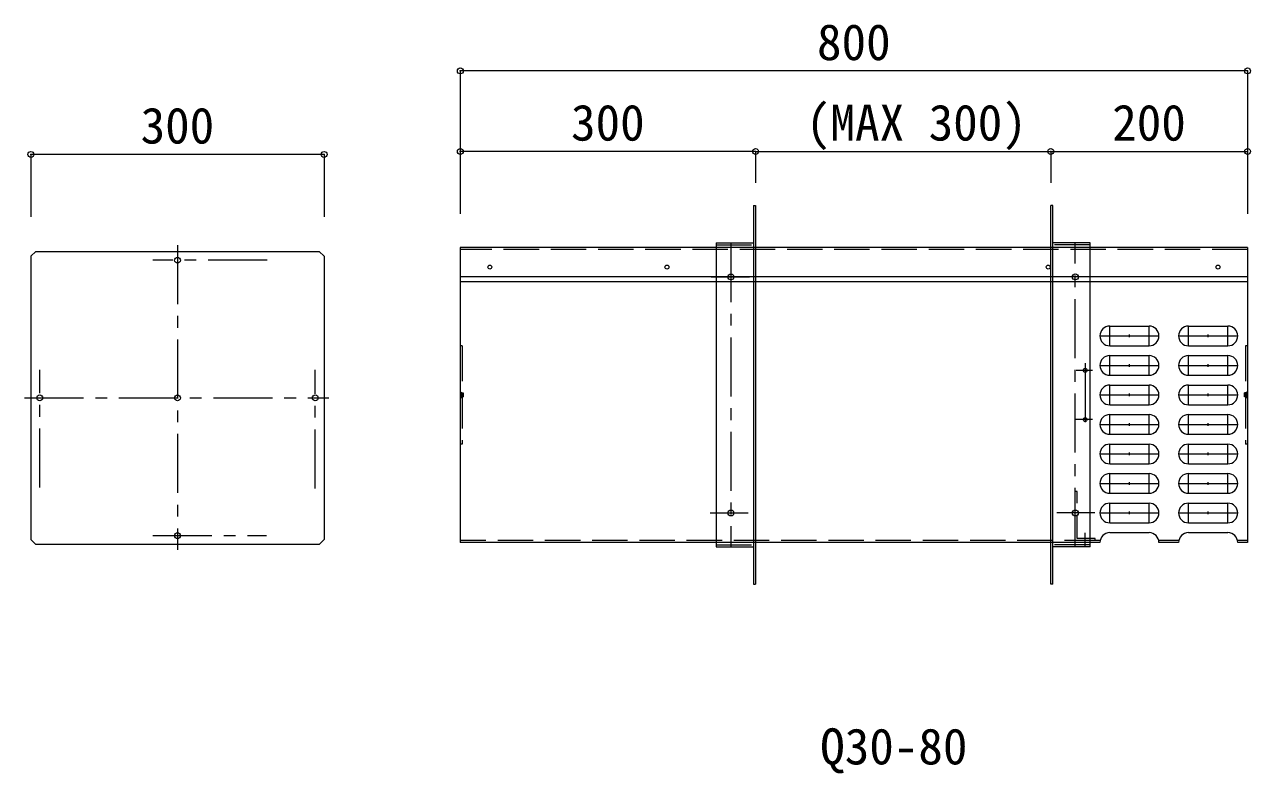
# Model space of a CAD drawing. Units: millimetres at full size; details may follow other scales. Extents: x -7455 to 7419, y -2549 to 3457.
# Drawn here: x 5510 to 6755, y 1874 to 2635 of the extents above; entities that cross this region are included whole.
import ezdxf
from ezdxf.enums import TextEntityAlignment as Align

# ---------------------------------------------------------------- set-up
doc = ezdxf.new("R2010")
doc.units = ezdxf.units.MM
doc.header["$LTSCALE"] = 12
doc.header["$PDMODE"] = 32
doc.header["$PDSIZE"] = 6
for name, pattern in [('CHAIN1', [8, 5, -1, 1, -1]), ('DASHED2', [3, 2, -1]), ('DASHED3', [4, 3, -1])]:
    doc.linetypes.add(name, pattern=pattern)
doc.layers.add('0-1_側面板', color=7, linetype='Continuous', lineweight=5)
doc.layers.add('0-8', color=4, linetype='Continuous', lineweight=5)
doc.styles.add('ＭＳ 明朝', font='')
doc.styles.get('ＭＳ 明朝').set_extended_font_data('MS Mincho')

msp = doc.modelspace()

# ---------------------------------------------------------------- linework, layer by layer
at = {"layer": '0-1_側面板'}
for p, q in [((6252.49, 2451.32), (6252.49, 2066.32)), ((6552.49, 2066.32), (6552.49, 2451.32)), ((6554.49, 2066.32), (6554.49, 2451.32)), ((5516.08, 2399.82), (5521.08, 2404.82)), ((5521.08, 2404.82), (5809.08, 2404.82)), ((5809.08, 2404.82), (5814.08, 2399.82)), ((5952.49, 2408.82), (5952.49, 2378.82)), ((6752.49, 2408.82), (5952.49, 2408.82)), ((6212.49, 2413.32), (6212.49, 2104.32)), ((6212.49, 2413.32), (6250.49, 2413.32)), ((6592.49, 2413.32), (6554.49, 2413.32)), ((6592.49, 2104.32), (6592.49, 2413.32)), ((6752.49, 2408.82), (6752.49, 2378.82)), ((5516.08, 2399.82), (5516.08, 2111.82)), ((5814.08, 2399.82), (5814.08, 2111.82)), ((5952.49, 2398.82), (5952.49, 2108.82)), ((6752.49, 2398.82), (6752.49, 2108.82)), ((6752.49, 2378.82), (5952.49, 2378.82)), ((6752.49, 2373.82), (5952.49, 2373.82)), ((6612.49, 2328.82), (6652.49, 2328.82)), ((6692.49, 2328.82), (6732.49, 2328.82)), ((6612.49, 2308.82), (6652.49, 2308.82)), ((6692.49, 2308.82), (6732.49, 2308.82)), ((6612.49, 2298.82), (6652.49, 2298.82)), ((6692.49, 2298.82), (6732.49, 2298.82)), ((6612.49, 2278.82), (6652.49, 2278.82)), ((6612.49, 2268.82), (6652.49, 2268.82)), ((6692.49, 2278.82), (6732.49, 2278.82)), ((6692.49, 2268.82), (6732.49, 2268.82)), ((5952.49, 2261.82), (5952.49, 2255.82)), ((5952.49, 2255.82), (5953.49, 2255.82)), ((5954.49, 2260.82), (5955.49, 2260.82)), ((5954.49, 2256.82), (5955.49, 2256.82)), ((5955.49, 2260.82), (5955.49, 2256.82)), ((6749.49, 2256.82), (6749.49, 2260.82)), ((6750.49, 2260.82), (6749.49, 2260.82)), ((6750.49, 2256.82), (6749.49, 2256.82)), ((6752.49, 2261.82), (6751.49, 2261.82)), ((6752.49, 2255.82), (6752.49, 2261.82)), ((6612.49, 2248.82), (6652.49, 2248.82)), ((6692.49, 2248.82), (6732.49, 2248.82)), ((6612.49, 2238.82), (6652.49, 2238.82)), ((6692.49, 2238.82), (6732.49, 2238.82)), ((6612.49, 2218.82), (6652.49, 2218.82)), ((6692.49, 2218.82), (6732.49, 2218.82)), ((6612.49, 2208.82), (6652.49, 2208.82)), ((6692.49, 2208.82), (6732.49, 2208.82)), ((6612.49, 2188.82), (6652.49, 2188.82)), ((6692.49, 2188.82), (6732.49, 2188.82)), ((6612.49, 2178.82), (6652.49, 2178.82)), ((6692.49, 2178.82), (6732.49, 2178.82)), ((6612.49, 2158.82), (6652.49, 2158.82)), ((6692.49, 2158.82), (6732.49, 2158.82)), ((6612.49, 2148.82), (6652.49, 2148.82)), ((6692.49, 2148.82), (6732.49, 2148.82)), ((6612.49, 2128.82), (6652.49, 2128.82)), ((6612.49, 2118.82), (6652.49, 2118.82)), ((6692.49, 2128.82), (6732.49, 2128.82)), ((6692.49, 2118.82), (6732.49, 2118.82)), ((5516.08, 2111.82), (5521.08, 2106.82)), ((5809.08, 2106.82), (5521.08, 2106.82)), ((5809.08, 2106.82), (5814.08, 2111.82)), ((6602.49, 2108.82), (5952.49, 2108.82)), ((6682.49, 2108.82), (6662.49, 2108.82)), ((6752.49, 2108.82), (6742.49, 2108.82)), ((6212.49, 2104.32), (6250.49, 2104.32)), ((6592.49, 2104.32), (6554.49, 2104.32)), ((6554.49, 2066.32), (6552.49, 2066.32))]:
    msp.add_line(p, q, dxfattribs=at)
at = {"layer": '0-1_側面板', "color": 4, "linetype": 'CHAIN1'}
for p, q in [((5665.08, 2411.17), (5665.08, 2101.39)), ((6227.49, 2413.32), (6227.49, 2104.32)), ((6577.49, 2104.32), (6577.49, 2413.32)), ((5756.18, 2395.82), (5640.09, 2395.82)), ((6207.53, 2378.82), (6246.37, 2378.82)), ((6591.2, 2378.82), (6552.37, 2378.82)), ((6602.49, 2318.82), (6662.49, 2318.82)), ((6612.49, 2308.82), (6612.49, 2328.82)), ((6632.49, 2317.48), (6632.49, 2320.24)), ((6652.49, 2308.82), (6652.49, 2328.82)), ((6682.49, 2318.82), (6742.49, 2318.82)), ((6692.49, 2308.82), (6692.49, 2328.82)), ((6712.49, 2317.48), (6712.49, 2320.24)), ((6732.49, 2308.82), (6732.49, 2328.82)), ((6612.49, 2278.82), (6612.49, 2298.82)), ((6652.49, 2278.82), (6652.49, 2298.82)), ((6692.49, 2278.82), (6692.49, 2298.82)), ((6732.49, 2278.82), (6732.49, 2298.82)), ((5525.08, 2164.71), (5525.08, 2284.34)), ((5805.08, 2163.87), (5805.08, 2284.34)), ((6595.04, 2283.82), (6578.37, 2283.82)), ((6587.49, 2291.06), (6587.49, 2224.26)), ((6602.49, 2288.82), (6662.49, 2288.82)), ((6632.49, 2287.48), (6632.49, 2290.24)), ((6682.49, 2288.82), (6742.49, 2288.82)), ((6712.49, 2287.48), (6712.49, 2290.24)), ((6612.49, 2248.82), (6612.49, 2268.82)), ((6652.49, 2248.82), (6652.49, 2268.82)), ((6692.49, 2248.82), (6692.49, 2268.82)), ((6732.49, 2248.82), (6732.49, 2268.82)), ((5509.62, 2255.82), (5818.85, 2255.82)), ((5952.49, 2258.82), (5955.49, 2258.82)), ((6602.49, 2258.82), (6662.49, 2258.82)), ((6632.49, 2257.48), (6632.49, 2260.24)), ((6682.49, 2258.82), (6742.49, 2258.82)), ((6712.49, 2257.48), (6712.49, 2260.24)), ((6752.49, 2258.82), (6749.49, 2258.82)), ((6595.04, 2233.82), (6577.8, 2233.82)), ((6612.49, 2218.82), (6612.49, 2238.82)), ((6632.49, 2227.48), (6632.49, 2230.24)), ((6652.49, 2218.82), (6652.49, 2238.82)), ((6692.49, 2218.82), (6692.49, 2238.82)), ((6712.49, 2227.48), (6712.49, 2230.24)), ((6732.49, 2218.82), (6732.49, 2238.82)), ((6602.49, 2228.82), (6662.49, 2228.82)), ((6682.49, 2228.82), (6742.49, 2228.82)), ((6612.49, 2188.82), (6612.49, 2208.82)), ((6652.49, 2188.82), (6652.49, 2208.82)), ((6692.49, 2188.82), (6692.49, 2208.82)), ((6732.49, 2188.82), (6732.49, 2208.82)), ((6602.49, 2198.82), (6662.49, 2198.82)), ((6632.49, 2197.48), (6632.49, 2200.24)), ((6682.49, 2198.82), (6742.49, 2198.82)), ((6712.49, 2197.48), (6712.49, 2200.24)), ((6602.49, 2168.82), (6662.49, 2168.82)), ((6612.49, 2158.82), (6612.49, 2178.82)), ((6632.49, 2167.48), (6632.49, 2170.24)), ((6652.49, 2158.82), (6652.49, 2178.82)), ((6682.49, 2168.82), (6742.49, 2168.82)), ((6692.49, 2158.82), (6692.49, 2178.82)), ((6712.49, 2167.48), (6712.49, 2170.24)), ((6732.49, 2158.82), (6732.49, 2178.82)), ((6612.49, 2128.82), (6612.49, 2148.82)), ((6652.49, 2128.82), (6652.49, 2148.82)), ((6692.49, 2128.82), (6692.49, 2148.82)), ((6732.49, 2128.82), (6732.49, 2148.82)), ((6206.28, 2138.82), (6245.11, 2138.82)), ((6597.45, 2138.82), (6558.61, 2138.82)), ((6602.49, 2138.82), (6662.49, 2138.82)), ((6632.49, 2137.48), (6632.49, 2140.24)), ((6682.49, 2138.82), (6742.49, 2138.82)), ((6712.49, 2137.48), (6712.49, 2140.24)), ((5640.09, 2115.82), (5755.57, 2115.82))]:
    msp.add_line(p, q, dxfattribs=at)
at = {"layer": '0-1_側面板', "linetype": 'DASHED3'}
for p, q in [((6752.49, 2406.82), (5952.49, 2406.82)), ((6212.49, 2411.32), (6252.49, 2411.32)), ((6592.49, 2411.32), (6552.49, 2411.32)), ((5954.49, 2308.82), (5952.49, 2308.82)), ((6750.49, 2308.82), (6750.49, 2208.82)), ((6752.49, 2308.82), (6750.49, 2308.82)), ((6752.49, 2208.82), (6750.49, 2208.82)), ((6602.49, 2110.82), (5952.49, 2110.82)), ((6212.49, 2106.32), (6252.49, 2106.32)), ((6592.49, 2106.32), (6552.49, 2106.32)), ((6682.69, 2110.82), (6662.49, 2110.82)), ((6752.49, 2110.82), (6742.29, 2110.82))]:
    msp.add_line(p, q, dxfattribs=at)
at = {"layer": '0-1_側面板', "linetype": 'DASHED2'}
for p, q in [((6577.49, 2110.82), (6577.49, 2160.82)), ((6597.49, 2110.82), (6577.49, 2110.82)), ((6597.49, 2110.82), (6597.49, 2112.82))]:
    msp.add_line(p, q, dxfattribs=at)
at = {"layer": '0-1_側面板', "color": 4, "linetype": 'DASHED2'}
msp.add_line((6587.49, 2104.71), (6587.49, 2118.68), dxfattribs=at)
at = {"layer": '0-1_側面板'}
for points in [[(6250.49, 2451.32), (6250.49, 2066.32), (6252.49, 2066.32)], [(5952.49, 2261.82), (5953.49, 2261.82), (5953.49, 2255.82)], [(6752.49, 2255.82), (6751.49, 2255.82), (6751.49, 2261.82)]]:
    msp.add_lwpolyline(points, dxfattribs=at)
at = {"layer": '0-1_側面板', "linetype": 'DASHED3'}
msp.add_lwpolyline([(5954.49, 2308.82), (5954.49, 2208.82), (5952.49, 2208.82)], dxfattribs=at)
at = {"layer": '0-1_側面板', "linetype": 'DASHED2'}
msp.add_lwpolyline([(6597.49, 2112.82), (6579.49, 2112.82), (6579.49, 2160.82), (6577.49, 2160.82)], dxfattribs=at)
at = {"layer": '0-1_側面板'}
for centre, radius in [((5665.08, 2395.82), 3), ((5982.49, 2388.82), 2), ((5982.49, 2388.82), 2), ((6162.49, 2388.82), 2), ((6162.49, 2388.82), 2), ((6227.49, 2378.82), 3), ((6549.99, 2388.82), 2), ((6549.99, 2388.82), 2), ((6577.49, 2378.82), 3), ((6722.49, 2388.82), 2), ((6722.49, 2388.82), 2), ((6587.49, 2283.82), 2), ((5525.08, 2255.82), 3), ((5665.08, 2255.82), 3), ((5805.08, 2255.82), 3), ((6587.49, 2233.82), 2), ((6227.49, 2138.82), 3), ((6577.49, 2138.82), 3), ((5665.08, 2115.82), 3)]:
    msp.add_circle(centre, radius, dxfattribs=at)
for centre, radius, start, end in [((6612.49, 2318.82), 10, 90, 270), ((6652.49, 2318.82), 10, 270, 90), ((6692.49, 2318.82), 10, 90, 270), ((6732.49, 2318.82), 10, 270, 90), ((6612.49, 2288.82), 10, 90, 270), ((6652.49, 2288.82), 10, 270, 90), ((6692.49, 2288.82), 10, 90, 270), ((6732.49, 2288.82), 10, 270, 90), ((6612.49, 2258.82), 10, 90, 270), ((6652.49, 2258.82), 10, 270, 90), ((6692.49, 2258.82), 10, 90, 270), ((6732.49, 2258.82), 10, 270, 90), ((5954.49, 2261.82), 1, 180, 270), ((5954.49, 2255.82), 1, 90, 180), ((6750.49, 2261.82), 1, 270, 0), ((6750.49, 2255.82), 1, 0, 90), ((6612.49, 2228.82), 10, 90, 270), ((6652.49, 2228.82), 10, 270, 90), ((6692.49, 2228.82), 10, 90, 270), ((6732.49, 2228.82), 10, 270, 90), ((6612.49, 2198.82), 10, 90, 270), ((6652.49, 2198.82), 10, 270, 90), ((6692.49, 2198.82), 10, 90, 270), ((6732.49, 2198.82), 10, 270, 90), ((6612.49, 2168.82), 10, 90, 270), ((6652.49, 2168.82), 10, 270, 90), ((6692.49, 2168.82), 10, 90, 270), ((6732.49, 2168.82), 10, 270, 90), ((6612.49, 2138.82), 10, 90, 270), ((6652.49, 2138.82), 10, 270, 90), ((6692.49, 2138.82), 10, 90, 270), ((6732.49, 2138.82), 10, 270, 90), ((6612.49, 2108.82), 10, 90, 180), ((6652.49, 2108.82), 10, 0, 90), ((6692.49, 2108.82), 10, 90, 180), ((6732.49, 2108.82), 10, 0, 90)]:
    msp.add_arc(centre, radius, start, end, dxfattribs=at)
at = {"layer": '0-8'}
for p, q in [((5952.49, 2588.22), (5952.49, 2506.39)), ((6752.49, 2588.22), (5952.49, 2588.22)), ((5952.49, 2588.22), (5952.49, 2506.39)), ((6752.49, 2588.22), (6752.49, 2506.39)), ((6752.49, 2588.22), (6752.49, 2506.39)), ((5952.49, 2506.39), (5952.49, 2442.79)), ((6252.49, 2506.39), (5952.49, 2506.39)), ((5952.49, 2506.39), (5952.49, 2474.47)), ((6252.49, 2506.39), (6552.49, 2506.39)), ((6252.49, 2506.39), (6252.49, 2474.47)), ((6252.49, 2506.39), (6252.49, 2479.38)), ((6252.49, 2506.39), (6252.49, 2474.47)), ((6552.49, 2506.39), (6552.49, 2474.47)), ((6552.49, 2506.39), (6552.49, 2479.38)), ((6552.49, 2506.39), (6752.49, 2506.39)), ((6552.49, 2506.39), (6552.49, 2474.47)), ((6752.49, 2506.39), (6752.49, 2442.79)), ((6752.49, 2506.39), (6752.49, 2474.47)), ((5814.08, 2503.39), (5516.08, 2503.39)), ((5516.08, 2503.39), (5516.08, 2439.79)), ((5814.08, 2503.39), (5814.08, 2439.79))]:
    msp.add_line(p, q, dxfattribs=at)
at = {"layer": '0-8', "color": 7}
for p, q in [((6250.49, 2451.32), (6252.49, 2451.32)), ((6554.49, 2451.32), (6552.49, 2451.32))]:
    msp.add_line(p, q, dxfattribs=at)
at = {"layer": '0-8'}
for p in [(5952.49, 2588.22), (6752.49, 2588.22), (5516.08, 2503.39), (5814.08, 2503.39), (5952.49, 2506.39), (6252.49, 2506.39), (6552.49, 2506.39), (6752.49, 2506.39)]:
    msp.add_point(p, dxfattribs=at)

# ---------------------------------------------------------------- texts
at = {"layer": '0-8', "color": 7, "style": 'ＭＳ 明朝'}
for s, p in [('800', (6314.99, 2588.22)), ('(MAX 300)', (6303.74, 2506.44)), ('300', (5627.58, 2503.39)), ('300', (6064.99, 2506.39)), ('200', (6614.99, 2506.39)), ('Q30-80', (6318.23, 1872.22))]:
    msp.add_text(s, height=36.66, dxfattribs=at).set_placement(p, align=Align.BOTTOM_LEFT)

doc.saveas('drawing.dxf')
